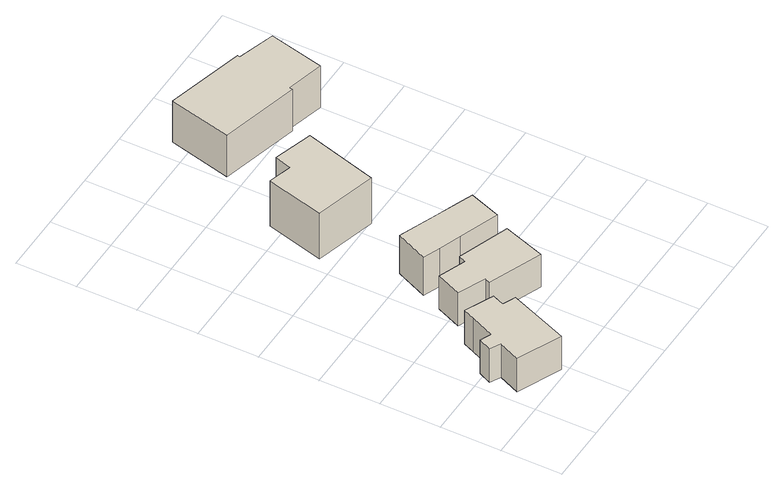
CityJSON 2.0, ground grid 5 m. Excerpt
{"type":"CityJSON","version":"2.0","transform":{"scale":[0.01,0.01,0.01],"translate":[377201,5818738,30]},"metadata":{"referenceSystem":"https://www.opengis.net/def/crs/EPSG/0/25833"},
"CityObjects":{
"building1":{"type":"Building","attributes":{"Gemeindeschluessel":"11000005","BezugspunktDach":"2200","function":"31001_1312","measuredHeight":3.27,"storeysAboveGround":1},"address":[{"country":"Germany","locality":"Berlin","thoroughfareNumber":"85 (3)","thoroughfareName":"Scharfe Lanke"}],"geometry":[{"type":"Solid","lod":"1","boundaries":[[[[0,1,2,3,4,5,6,7,8,9,10]],[[11,12,13,14,15,16,17,18,19,20,21]],[[11,21,10,9]],[[12,11,9,8]],[[13,12,8,7]],[[14,13,7,6]],[[15,14,6,5]],[[16,15,5,4]],[[17,16,4,3]],[[18,17,3,2]],[[19,18,2,1]],[[20,19,1,0]],[[21,20,0,10]]]]}]},
"building2":{"type":"Building","attributes":{"Gemeindeschluessel":"11000005","BezugspunktDach":"2200","function":"31001_1312","measuredHeight":3.2,"storeysAboveGround":1},"address":[{"country":"Germany","locality":"Berlin","thoroughfareNumber":"85 (92)","thoroughfareName":"Scharfe Lanke"}],"geometry":[{"type":"Solid","lod":"1","boundaries":[[[[22,23,24,25,26,27,28,29]],[[30,31,32,33,34,35,36,37]],[[30,37,29,28]],[[31,30,28,27]],[[32,31,27,26]],[[33,32,26,25]],[[34,33,25,24]],[[35,34,24,23]],[[36,35,23,22]],[[37,36,22,29]]]]}]},
"building3":{"type":"Building","attributes":{"Gemeindeschluessel":"11000005","BezugspunktDach":"2200","function":"31001_1312","measuredHeight":3.9,"storeysAboveGround":1},"address":[{"country":"Germany","locality":"Berlin","thoroughfareNumber":"85 (2)","thoroughfareName":"Scharfe Lanke"}],"geometry":[{"type":"Solid","lod":"1","boundaries":[[[[38,39,40,41,42,43,44,45]],[[46,47,48,49,50,51,52,53]],[[46,53,45,44]],[[47,46,44,43]],[[48,47,43,42]],[[49,48,42,41]],[[50,49,41,40]],[[51,50,40,39]],[[52,51,39,38]],[[53,52,38,45]]]]}]},
"building4":{"type":"Building","attributes":{"Gemeindeschluessel":"11000005","BezugspunktDach":"2200","function":"31001_1312","measuredHeight":4.44,"storeysAboveGround":1},"address":[{"country":"Germany","locality":"Berlin","thoroughfareNumber":"85 (1)","thoroughfareName":"Scharfe Lanke"}],"geometry":[{"type":"Solid","lod":"1","boundaries":[[[[54,55,56,57,58,59]],[[60,61,62,63,64,65]],[[60,65,59,58]],[[61,60,58,57]],[[62,61,57,56]],[[63,62,56,55]],[[64,63,55,54]],[[65,64,54,59]]]]}]},
"building5":{"type":"Building","attributes":{"Gemeindeschluessel":"11000005","BezugspunktDach":"2200","function":"31001_1312","measuredHeight":4.04,"storeysAboveGround":1},"address":[{"country":"Germany","locality":"Berlin","thoroughfareNumber":"85 (22)","thoroughfareName":"Scharfe Lanke"}],"geometry":[{"type":"Solid","lod":"1","boundaries":[[[[66,67,68,69,70,71,72,73]],[[74,75,76,77,78,79,80,81]],[[74,81,73,72]],[[75,74,72,71]],[[76,75,71,70]],[[77,76,70,69]],[[78,77,69,68]],[[79,78,68,67]],[[80,79,67,66]],[[81,80,66,73]]]]}]}
},
"vertices":[
[163,378,345],[85,200,345],[447,39,345],[639,529,345],[535,575,345],[573,672,345],[340,780,345],[296,682,345],[212,489,345],[122,527,345],[74,421,345],[122,527,18],[212,489,18],[296,682,18],[340,780,18],[573,672,18],[535,575,18],[639,529,18],[447,39,18],[85,200,18],[163,378,18],[74,421,18],
[723,824,324],[705,779,324],[1143,606,324],[1259,950,324],[835,1102,324],[810,1041,324],[582,1129,324],[494,920,324],[582,1129,4],[810,1041,4],[835,1102,4],[1259,950,4],[1143,606,4],[705,779,4],[723,824,4],[494,920,4],
[791,1238,377],[974,1171,377],[1299,1051,377],[1393,1313,377],[1260,1365,377],[1079,1436,377],[765,1558,377],[648,1291,377],[765,1558,6],[1079,1436,6],[1260,1365,6],[1393,1313,6],[1299,1051,6],[974,1171,6],[791,1238,6],[648,1291,6],
[1105,1979,470],[1277,2586,470],[956,2683,470],[915,2543,470],[721,2600,470],[595,2120,470],[721,2600,26],[915,2543,26],[956,2683,26],[1277,2586,26],[1105,1979,26],[595,2120,26],
[1677,2955,427],[1683,2983,427],[1991,2904,427],[2098,3362,427],[1789,3456,427],[1793,3476,427],[1149,3645,427],[1023,3126,427],[1149,3645,23],[1793,3476,23],[1789,3456,23],[2098,3362,23],[1991,2904,23],[1683,2983,23],[1677,2955,23],[1023,3126,23]
]}
